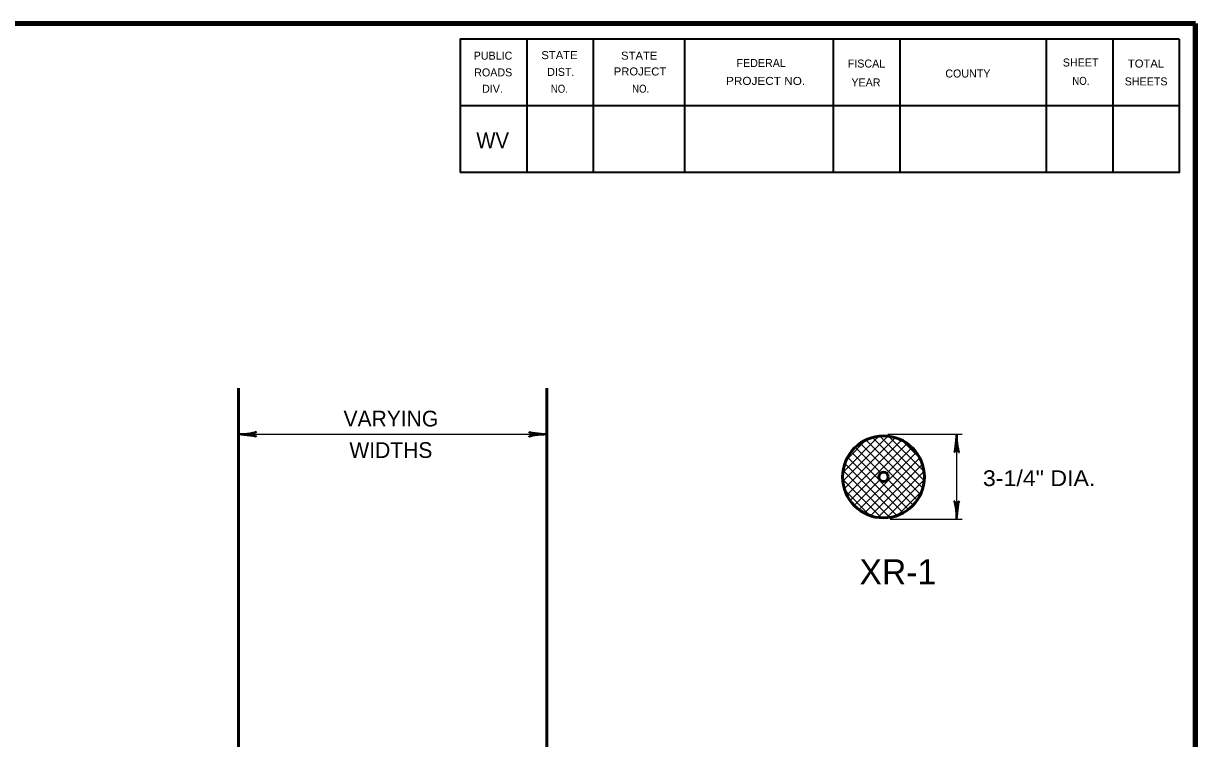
# Model space of a CAD drawing. Extents: x -1843 to -987, y 1073 to 1617.
# Drawn here: x -1217.2 to -993.8, y 1474.2 to 1610.4 of the extents above; entities that cross this region are included whole.
import ezdxf
from ezdxf.enums import TextEntityAlignment as Align

# ---------------------------------------------------------------- set-up
doc = ezdxf.new("R2010")
doc.units = 0
doc.header["$LTSCALE"] = 1.2
doc.layers.add('1', color=7, linetype='Continuous', lineweight=53)
doc.layers.add('61', color=7, linetype='Continuous', lineweight=35)

msp = doc.modelspace()

# ---------------------------------------------------------------- linework, layer by layer
at = {"layer": '1', "lineweight": 158}
msp.add_line((-993.822, 1084.318), (-993.822, 1610.418), dxfattribs=at)
at = {"layer": '1', "lineweight": 13}
msp.add_line((-993.822, 1084.318), (-993.822, 1610.418), dxfattribs=at)
at = {"layer": '1'}
for p, q in [((-1176.264, 1459.339), (-1176.264, 1540.942)), ((-1117.464, 1459.339), (-1117.464, 1540.942))]:
    msp.add_line(p, q, dxfattribs=at)
at = {"layer": '1', "lineweight": 25}
for p, q in [((-1176.276, 1532.134), (-1117.464, 1532.134)), ((-1061.06, 1523.178), (-1052.475, 1531.763)), ((-1061.055, 1524.88), (-1054.177, 1531.758)), ((-1060.775, 1521.766), (-1051.063, 1531.478)), ((-1060.411, 1527.222), (-1056.518, 1531.114)), ((-1060.295, 1520.549), (-1049.846, 1530.999)), ((-1046.265, 1520.647), (-1056.664, 1531.047)), ((-1045.8, 1521.88), (-1055.432, 1531.511)), ((-1045.535, 1523.312), (-1053.999, 1531.776)), ((-1052.501, 1532.172), (-1038.309, 1532.172)), ((-1045.574, 1525.047), (-1052.264, 1531.738)), ((-1046.33, 1527.501), (-1049.81, 1530.981)), ((-1039.365, 1532.106), (-1039.365, 1515.977)), ((-1059.66, 1519.487), (-1048.783, 1530.364)), ((-1048.54, 1517.831), (-1059.48, 1528.771)), ((-1053.74, 1524.728), (-1058.675, 1529.663)), ((-1057.985, 1517.768), (-1047.065, 1528.688)), ((-1046.887, 1519.573), (-1057.739, 1530.424)), ((-1052.759, 1524.692), (-1047.859, 1529.592)), ((-1050.743, 1516.64), (-1060.671, 1526.569)), ((-1049.567, 1517.161), (-1060.15, 1527.745)), ((-1056.946, 1517.11), (-1046.407, 1527.649)), ((-1055.756, 1516.603), (-1045.899, 1526.459)), ((-1052.1, 1516.301), (-1061.011, 1525.211)), ((-1054.38, 1516.282), (-1045.579, 1525.083)), ((-1053.715, 1516.218), (-1061.093, 1523.597)), ((-1058.888, 1518.562), (-1054.021, 1523.429)), ((-1052.737, 1516.228), (-1045.525, 1523.44)), ((-1047.648, 1518.636), (-1052.568, 1523.557)), ((-1055.817, 1516.623), (-1060.688, 1521.494)), ((-1050.563, 1516.705), (-1046.002, 1521.266)), ((-1052.039, 1515.977), (-1038.309, 1515.977))]:
    msp.add_line(p, q, dxfattribs=at)
at = {"layer": '1', "lineweight": 158}
msp.add_lwpolyline([(-993.822, 1610.418), (-1785.522, 1610.318), (-1785.422, 1084.318)], dxfattribs=at)
at = {"layer": '1'}
for radius in [7.8, 0.9]:
    msp.add_circle((-1053.304, 1524.007), radius, dxfattribs=at)
at = {"layer": '1', "lineweight": 40}
for centre, major_axis, ratio, start_param, end_param in [((-1174.931, 1531.88), (2.108, -0.211), 0.07063, 6.2823074, 8.5597026), ((-1174.966, 1532.466), (-2.143, -0.187), 0.122415, 0.8963533, 3.1415927), ((-1118.773, 1531.803), (2.143, 0.187), 0.122415, 0.8963533, 3.1415927), ((-1118.808, 1532.388), (2.108, -0.211), 0.07063, 3.1407148, 5.41811), ((-1039.619, 1530.761), (-0.211, -2.108), 0.07063, 6.2823074, 8.5597026), ((-1039.034, 1530.796), (-0.187, 2.143), 0.122415, 0.8963533, 3.1415927), ((-1039.697, 1517.287), (0.187, -2.143), 0.122415, 0.8963533, 3.1415927), ((-1039.111, 1517.322), (0.211, 2.108), 0.07063, 6.2823074, 8.5597026)]:
    msp.add_ellipse(centre, major_axis=major_axis, ratio=ratio, start_param=start_param, end_param=end_param, dxfattribs=at)
at = {"layer": '61'}
for p, q in [((-1121.322, 1607.418), (-1121.322, 1582.018)), ((-1108.621, 1607.418), (-1108.621, 1582.018)), ((-1091.222, 1607.418), (-1091.222, 1582.018)), ((-1062.922, 1607.418), (-1062.922, 1582.018)), ((-1050.222, 1607.418), (-1050.222, 1582.018)), ((-1022.322, 1607.418), (-1022.322, 1582.018)), ((-1009.622, 1607.418), (-1009.622, 1582.018)), ((-996.922, 1594.717), (-1134.022, 1594.717))]:
    msp.add_line(p, q, dxfattribs=at)
for points in [[(-996.922, 1607.418), (-1134.022, 1607.418), (-1134.022, 1582.018)], [(-996.922, 1607.418), (-996.922, 1582.018), (-1134.022, 1582.018)]]:
    msp.add_lwpolyline(points, dxfattribs=at)

# ---------------------------------------------------------------- texts
at = {"layer": '1', "width": 0.95}
msp.add_text('WV', height=3.048, dxfattribs=at).set_placement((-1130.922, 1586.618))
at = {"layer": '1'}
for s, height, p in [('VARYING', 3, (-1147.205, 1533.624)), ('WIDTHS', 3, (-1147.205, 1527.624)), ('XR-1', 4.8, (-1050.573, 1503.513))]:
    msp.add_text(s, height=height, dxfattribs=at).set_placement(p, align=Align.CENTER)
at = {"layer": '1', "width": 1.1}
msp.add_text('3-1/4" DIA.', height=3, dxfattribs=at).set_placement((-1023.639, 1522.269), align=Align.CENTER)
at = {"layer": '61'}
for s, height, rotation, p in [('PUBLIC', 1.525, 0.033, (-1131.422, 1603.518)), ('DIST.', 1.525, 0.056, (-1117.422, 1600.418)), ('FEDERAL', 1.523, 0.007, (-1081.322, 1602.118)), ('FISCAL', 1.525, 359.942, (-1060.121, 1602.018)), ('SHEET', 1.525, 0.059, (-1019.122, 1602.217)), ('ROADS', 1.525, 0.124, (-1131.322, 1600.318)), ('YEAR', 1.523, 0.105, (-1059.422, 1598.418)), ('COUNTY', 1.523, 0.069, (-1041.522, 1600.118)), ('SHEETS', 1.523, 359.959, (-1007.322, 1598.618)), ('DIV.', 1.525, 359.932, (-1129.822, 1597.217))]:
    msp.add_text(s, height=height, rotation=rotation, dxfattribs=at).set_placement(p)
for s, rotation, width, p in [('STATE', 0.059, 1.05, (-1118.522, 1603.618)), ('STATE', 0.059, 1.05, (-1103.322, 1603.518)), ('PROJECT', 359.908, 1.05, (-1104.722, 1600.518)), ('TOTAL', 359.926, 1.05, (-1006.721, 1602.018)), ('PROJECT NO.', 359.922, 1.1, (-1083.322, 1598.717)), ('NO.', 359.852, 0.9, (-1017.322, 1598.717)), ('NO.', 359.852, 0.9, (-1116.722, 1597.217)), ('NO.', 0.225, 0.9, (-1101.222, 1597.217))]:
    msp.add_text(s, height=1.525, rotation=rotation, dxfattribs=dict(at, width=width)).set_placement(p)

doc.saveas('drawing.dxf')
